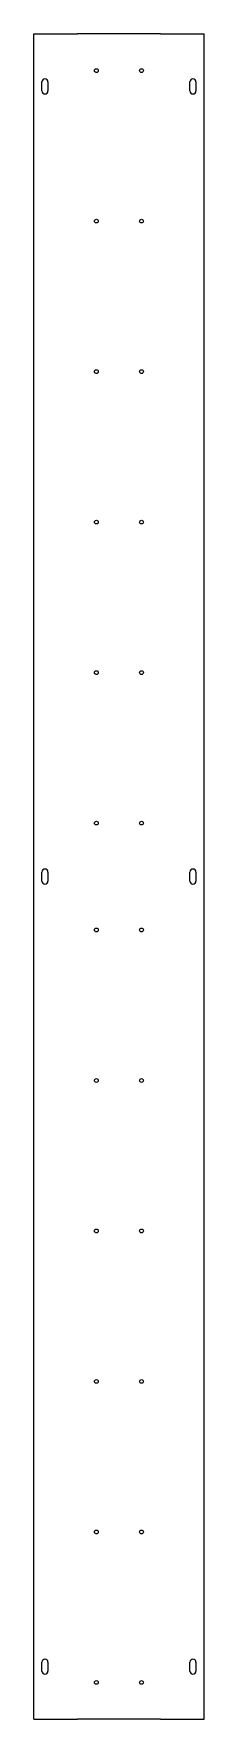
# Model space of a CAD drawing. Header units: millimetres. Extents: x 156 to 269, y -50 to 1070.
import ezdxf

# ---------------------------------------------------------------- set-up
doc = ezdxf.new("R2010")
doc.units = ezdxf.units.MM
doc.layers.add('C00756-B', color=7, linetype='Continuous')

msp = doc.modelspace()

# ---------------------------------------------------------------- linework, layer by layer
at = {"layer": 'C00756-B', "color": 7, "linetype": 'Continuous'}
for p, q in [((155.8, 1070), (170.4, 1070)), ((155.8, -50), (155.8, 1070)), ((170.4, 1070), (184.9, 1070)), ((170.4, 1070), (170.4, 1070)), ((239.9, 1070), (184.9, 1070)), ((184.9, 1070), (184.9, 1070)), ((239.9, 1070), (254.5, 1070)), ((239.9, 1070), (239.9, 1070)), ((254.5, 1070), (269, 1070)), ((254.5, 1070), (254.5, 1070)), ((269, -50), (269, 1070)), ((161.3, 1032), (161.3, 1038)), ((165.3, 1038), (165.3, 1032)), ((259.5, 1032), (259.5, 1038)), ((263.5, 1038), (263.5, 1032)), ((161.3, 507), (161.3, 513)), ((165.3, 513), (165.3, 507)), ((259.5, 507), (259.5, 513)), ((263.5, 513), (263.5, 507)), ((161.3, -18), (161.3, -12)), ((165.3, -12), (165.3, -18)), ((259.5, -18), (259.5, -12)), ((263.5, -12), (263.5, -18)), ((155.8, -50), (170.4, -50)), ((170.4, -50), (184.9, -50)), ((170.4, -50), (170.4, -50)), ((239.9, -50), (184.9, -50)), ((184.9, -50), (184.9, -50)), ((239.9, -50), (254.5, -50)), ((239.9, -50), (239.9, -50)), ((254.5, -50), (269, -50)), ((254.5, -50), (254.5, -50))]:
    msp.add_line(p, q, dxfattribs=at)
for centre in [(197.4, 1045.5), (227.4, 1045.5), (197.4, 945.5), (227.4, 945.5), (197.4, 845.5), (227.4, 845.5), (197.4, 745.5), (227.4, 745.5), (197.4, 645.5), (227.4, 645.5), (197.4, 545.5), (227.4, 545.5), (197.4, 474.5), (227.4, 474.5), (197.4, 374.5), (227.4, 374.5), (197.4, 274.5), (227.4, 274.5), (197.4, 174.5), (227.4, 174.5), (197.4, 74.5), (227.4, 74.5), (197.4, -25.5), (227.4, -25.5)]:
    msp.add_circle(centre, 1.25, dxfattribs=at)
for centre, start, end in [((163.3, 1038), 0, 180), ((163.3, 1032), 180, 0), ((261.5, 1038), 0, 180), ((261.5, 1032), 180, 0), ((163.3, 513), 0, 180), ((163.3, 507), 180, 0), ((261.5, 513), 0, 180), ((261.5, 507), 180, 0), ((163.3, -12), 0, 180), ((261.5, -12), 0, 180), ((163.3, -18), 180, 0), ((261.5, -18), 180, 0)]:
    msp.add_arc(centre, 2, start, end, dxfattribs=at)

doc.saveas('drawing.dxf')
